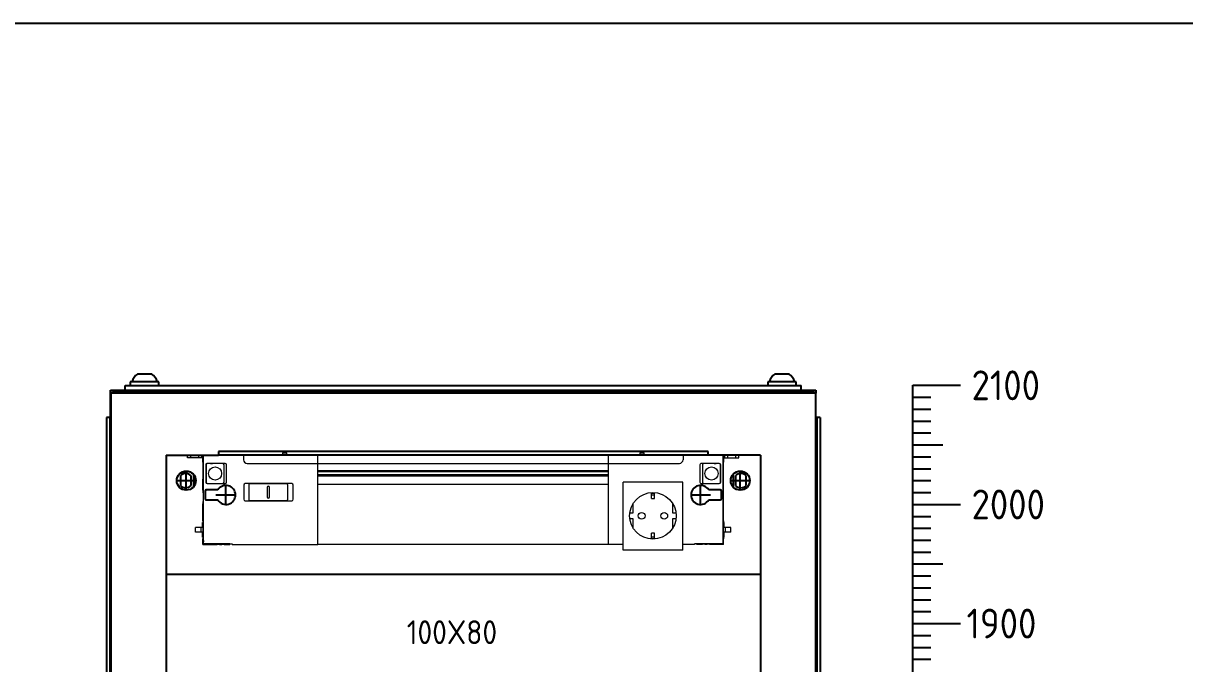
# Model space of a CAD drawing. Header units: millimetres. Extents: x 41350 to 54029, y 25852 to 34717.
# Drawn here: x 51104 to 52079, y 33632 to 34170 of the extents above; entities that cross this region are included whole.
import ezdxf
from ezdxf.enums import TextEntityAlignment as Align

# ---------------------------------------------------------------- set-up
doc = ezdxf.new("R2010")
doc.units = ezdxf.units.MM
doc.set_wipeout_variables(frame=1)
doc.layers.add('! NO PLOT !', color=7, linetype='Continuous', true_color=0xff75dd, plot=False)
doc.layers.add('000-PI-Oprema', color=30, linetype='Continuous', lineweight=5)
doc.layers.add('000-PI-ORMAR', color=2, linetype='Continuous')
doc.layers.add('002-PI-Kabelska kanalica', color=150, linetype='Continuous')
doc.styles.add('PI0', font='isocpeur.ttf', dxfattribs={"width": 0.9})

# ---------------------------------------------------------------- blocks, each defined once
blk = doc.blocks.new('SZ 2500210')
at = {"layer": '000-PI-Oprema'}
for p, q in [((-224.65, 29.5), (-224.65, 25.5)), ((224.65, 29.5), (224.65, 25.5)), ((-231.4, -32.8), (-231.4, -35.3)), ((-228.8, -32.8), (-228.8, -35.3)), ((228.8, -32.8), (228.8, -35.3)), ((231.4, -32.8), (231.4, -35.3))]:
    blk.add_line(p, q, dxfattribs=at)
blk.add_wipeout([(-218.25, 39.31), (-194.08, 39.31), (-194.08, 39.47), (-194, 39.7), (-184.2, 39.7), (-184.2, 44.7), (-134.2, 44.7), (-134.2, 39.7), (-122, 39.7), (-122, 39.45), (122, 39.45), (122, 39.7), (194, 39.7), (194.08, 39.45), (194.08, 39.31), (218.25, 39.31), (218.2, -35.3), (122, -35.3), (122, -28.3), (-122, -28.3), (-122, -35.3), (-218.2, -35.3)]).dxf.layer = '000-PI-Oprema'
for p, q in [((-218.5, 39.7), (-206.7, 39.7)), ((-218.28, 39.48), (-218.5, 39.7)), ((-218.5, 39.7), (-218.5, 39.7)), ((-218.5, 39.7), (-218.5, 34.93)), ((-218.26, 39.37), (-218.26, 15.54)), ((-196.08, 39.37), (-218.26, 39.37)), ((-218.25, 39.31), (-194.08, 39.31)), ((-218.25, 15.35), (-218.25, 39.31)), ((-206.7, 39.7), (-206.7, 39.6)), ((-204.7, 39.7), (-202.7, 39.7)), ((-204.7, 39.6), (-204.7, 39.7)), ((-202.7, 39.7), (-202.7, 39.6)), ((-200.7, 39.7), (-196, 39.7)), ((-200.7, 39.6), (-200.7, 39.7)), ((-196.08, 39.31), (-196.08, 39.37)), ((-196, 39.7), (-196.07, 39.48)), ((-196, 39.31), (-196, 39.7)), ((-196, 39.7), (-196, 39.7)), ((-194.07, 39.48), (-194, 39.7)), ((-194, 39.7), (-184.2, 39.7)), ((-184.2, 44.7), (-184.2, -12.5)), ((-184.2, 44.7), (-134.2, 44.7)), ((-134.2, 44.7), (-134.2, -12.5)), ((-134.2, 39.7), (-122, 39.7)), ((-122, 39.7), (-122, -35.3)), ((122, 39.45), (-122, 39.45)), ((122, 39.7), (122, -35.3)), ((194, 39.7), (122, 39.7)), ((194.07, 39.48), (194, 39.7)), ((218.25, 39.31), (194.08, 39.31)), ((200.7, 39.7), (196, 39.7)), ((196, 39.7), (196.07, 39.48)), ((196, 39.7), (196, 39.7)), ((196, 39.31), (196, 39.7)), ((196.08, 39.37), (218.26, 39.37)), ((196.08, 39.31), (196.08, 39.37)), ((200.7, 39.6), (200.7, 39.7)), ((204.7, 39.7), (202.7, 39.7)), ((202.7, 39.7), (202.7, 39.6)), ((204.7, 39.6), (204.7, 39.7)), ((218.5, 39.7), (206.7, 39.7)), ((206.7, 39.7), (206.7, 39.6)), ((218.25, 15.35), (218.25, 39.31)), ((218.26, 39.37), (218.26, 15.54)), ((218.28, 39.48), (218.5, 39.7)), ((218.5, 39.7), (218.5, 34.93)), ((218.5, 39.7), (218.5, 39.7)), ((-224.65, 29.5), (-218.28, 29.5)), ((-220.15, 29.5), (-220.15, 25.5)), ((-218.95, 33.65), (-218.95, 30.15)), ((-218.95, 33.65), (-218.41, 33.65)), ((-218.28, 30.15), (-218.95, 30.15)), ((-218.68, 31.37), (-218.28, 31.57)), ((-218.28, 30.63), (-218.68, 30.83)), ((-218.5, 34.93), (-218.41, 34.93)), ((-218.41, 32.65), (-218.41, 34.93)), ((-218.41, 32.65), (-218.28, 32.65)), ((-218.35, 30.15), (-218.35, 29.5)), ((-218.28, 22.35), (-218.28, 32.65)), ((-218.2, 36.48), (-218.2, -35.3)), ((-160.45, 34.75), (-160.45, 30.18)), ((-157.95, 34.75), (-160.45, 34.75)), ((-157.95, 33.48), (-160.45, 33.48)), ((-160.45, 30.18), (-157.95, 30.18)), ((-157.95, 34.75), (-157.95, 30.18)), ((218.2, 36.48), (218.2, -35.3)), ((218.28, 32.65), (218.28, 22.35)), ((218.28, 32.65), (218.41, 32.65)), ((218.28, 31.57), (218.68, 31.37)), ((218.68, 30.83), (218.28, 30.63)), ((218.28, 30.15), (218.95, 30.15)), ((218.28, 29.5), (224.65, 29.5)), ((218.35, 29.5), (218.35, 30.15)), ((218.41, 34.93), (218.41, 32.65)), ((218.41, 34.93), (218.5, 34.93)), ((218.95, 33.65), (218.41, 33.65)), ((218.95, 33.65), (218.95, 30.15)), ((220.15, 29.5), (220.15, 25.5)), ((-224.65, 25.5), (-218.28, 25.5)), ((-218.95, 24.85), (-218.95, 21.35)), ((-218.95, 24.85), (-218.28, 24.85)), ((-218.95, 21.35), (-218.41, 21.35)), ((-218.68, 24.17), (-218.28, 24.37)), ((-218.28, 23.43), (-218.68, 23.63)), ((-218.5, 20.08), (-218.41, 20.08)), ((-218.5, 20.08), (-218.5, 15.3)), ((-218.41, 22.35), (-218.28, 22.35)), ((-218.41, 20.08), (-218.41, 22.35)), ((-218.35, 25.5), (-218.35, 24.85)), ((-175.7, 18.3), (-175.7, 26.28)), ((-142.7, 26.28), (-142.7, 18.3)), ((218.28, 25.5), (224.65, 25.5)), ((218.95, 24.85), (218.28, 24.85)), ((218.28, 24.37), (218.68, 24.17)), ((218.68, 23.63), (218.28, 23.43)), ((218.28, 22.35), (218.41, 22.35)), ((218.35, 24.85), (218.35, 25.5)), ((218.41, 22.35), (218.41, 20.08)), ((218.95, 21.35), (218.41, 21.35)), ((218.41, 20.08), (218.5, 20.08)), ((218.5, 20.08), (218.5, 15.3)), ((218.95, 24.85), (218.95, 21.35)), ((-218.26, 15.54), (-218.5, 15.3)), ((-218.5, 15.1), (-218.25, 15.35)), ((-218.3, 15.3), (-218.5, 15.3)), ((-218.5, 15.1), (-218.5, -15.1)), ((-218.25, 15.54), (-218.26, 15.54)), ((-178.61, 18.3), (-175.7, 18.3)), ((-175.7, 13.2), (-178.61, 13.2)), ((-175.7, 5.22), (-175.7, 13.2)), ((-142.7, 18.3), (-139.79, 18.3)), ((-139.79, 13.2), (-142.7, 13.2)), ((-142.7, 13.2), (-142.7, 5.22)), ((218.25, 15.54), (218.26, 15.54)), ((218.5, 15.1), (218.25, 15.35)), ((218.26, 15.54), (218.5, 15.3)), ((218.3, 15.3), (218.5, 15.3)), ((218.5, 15.1), (218.5, 5.81)), ((218.75, 14.15), (218.5, 14.15)), ((218.75, 14.15), (218.75, 8.35)), ((-157.95, 1.32), (-160.45, 1.32)), ((-160.45, 1.32), (-160.45, -3.25)), ((-157.95, 1.32), (-157.95, -3.25)), ((142.85, 1.9), (142.85, -10.1)), ((183.15, 3.1), (144.05, 3.1)), ((147.15, 1.9), (147.15, -10.1)), ((179.15, 2.9), (148.15, 2.9)), ((180.15, -10.1), (180.15, 1.9)), ((184.35, -10.1), (184.35, 1.9)), ((218.37, 3.63), (218.4, 3.63)), ((218.75, 8.35), (218.5, 8.35)), ((-157.95, -1.98), (-160.45, -1.98)), ((-157.95, -3.25), (-160.45, -3.25)), ((162.65, -0.1), (162.65, -8.1)), ((164.65, -8.1), (164.65, -0.1)), ((218.4, -3.62), (218.37, -3.62)), ((218.5, -5.81), (218.5, -15.1)), ((-218.26, -15.1), (-218.5, -15.1)), ((-218.37, -16.1), (-218.37, -28.27)), ((-218.24, -28.27), (-218.24, -16.1)), ((-216.08, -12.5), (-216.08, -27.1)), ((-216.08, -15.1), (-215.85, -15.1)), ((-215.85, -12.5), (-215.85, -27.1)), ((-199.83, -11.3), (-214.88, -11.3)), ((-201.85, -11.5), (-214.85, -11.5)), ((-200.85, -27.1), (-200.85, -12.5)), ((-198.63, -27.1), (-198.63, -12.5)), ((-184.2, -12.5), (-134.2, -12.5)), ((122, -10.9), (-122, -10.9)), ((-122, -12.48), (-122, -17.9)), ((122, -17.9), (-122, -17.9)), ((122, -18.9), (-122, -18.9)), ((122, -12.48), (122, -17.9)), ((144.05, -11.3), (183.15, -11.3)), ((148.15, -11.1), (179.15, -11.1)), ((198.63, -12.5), (198.63, -27.1)), ((214.88, -11.3), (199.83, -11.3)), ((200.85, -12.5), (200.85, -27.1)), ((214.85, -11.5), (201.85, -11.5)), ((215.85, -27.1), (215.85, -12.5)), ((216.08, -15.1), (215.85, -15.1)), ((216.08, -27.1), (216.08, -12.5)), ((218.24, -28.27), (218.24, -16.1)), ((218.26, -15.1), (218.5, -15.1)), ((218.37, -16.1), (218.37, -28.27)), ((-214.88, -28.3), (-199.83, -28.3)), ((-214.85, -28.1), (-201.85, -28.1)), ((-202.7, -28.3), (-202.7, -28.1)), ((-122, -28.3), (-181.45, -28.3)), ((122, -21.4), (-122, -21.4)), ((-122, -22.4), (-122, -27.8)), ((122, -22.4), (-122, -22.4)), ((122, -28.3), (-122, -28.3)), ((122, -22.4), (122, -27.8)), ((181.45, -28.3), (122, -28.3)), ((199.83, -28.3), (214.88, -28.3)), ((201.85, -28.1), (214.85, -28.1)), ((202.7, -28.3), (202.7, -28.1)), ((-218.8, -32.8), (-231.4, -32.8)), ((-218.8, -35.3), (-231.4, -35.3)), ((-222.07, -32.8), (-222.07, -35.3)), ((-219.47, -32.8), (-219.47, -35.3)), ((-218.5, -29.27), (-218.26, -29.27)), ((-218.5, -29.27), (-218.5, -32.7)), ((-218.33, -32.57), (-218.5, -32.7)), ((-218.5, -35.28), (-218.5, -35.3)), ((-218.5, -35.3), (-122, -35.3)), ((-218.44, -29.27), (-218.44, -32.65)), ((-218.44, -35.28), (-218.44, -35.3)), ((-218.33, -35.3), (-218.33, -29.27)), ((-184.45, -35.3), (-184.45, -31.3)), ((-151.98, -35.3), (-151.76, -36.99)), ((-151.76, -36.99), (-151.31, -37.77)), ((-151.76, -36.99), (-148.24, -36.99)), ((-151.31, -37.77), (-148.69, -37.77)), ((-148.69, -37.77), (-148.24, -36.99)), ((-148.24, -36.99), (-148.02, -35.3)), ((218.5, -35.3), (122, -35.3)), ((148.02, -35.3), (148.24, -36.99)), ((148.24, -36.99), (148.69, -37.77)), ((148.24, -36.99), (151.76, -36.99)), ((148.69, -37.77), (151.31, -37.77)), ((151.31, -37.77), (151.76, -36.99)), ((151.76, -36.99), (151.98, -35.3)), ((184.45, -35.3), (184.45, -31.3)), ((218.5, -29.27), (218.26, -29.27)), ((218.33, -29.27), (218.33, -35.3)), ((218.33, -32.57), (218.5, -32.7)), ((218.44, -32.65), (218.44, -29.27)), ((218.44, -35.3), (218.44, -35.28)), ((218.5, -29.27), (218.5, -32.7)), ((218.5, -35.28), (218.5, -35.3)), ((218.8, -32.8), (231.4, -32.8)), ((218.8, -35.3), (231.4, -35.3)), ((219.47, -32.8), (219.47, -35.3)), ((222.07, -32.8), (222.07, -35.3))]:
    blk.add_line(p, q, dxfattribs=at)
for points in [[(-218.26, 39.37), (-218.26, 39.43), (-218.27, 39.46), (-218.28, 39.48)], [(-218.2, 36.48), (-218.2, 36.74), (-218.2, 37), (-218.2, 37.25), (-218.2, 37.5), (-218.21, 37.75), (-218.21, 37.98), (-218.21, 38.2), (-218.22, 38.41), (-218.22, 38.6), (-218.23, 38.78), (-218.23, 38.94), (-218.24, 39.08), (-218.24, 39.2), (-218.25, 39.3), (-218.25, 39.31)], [(-206.7, 39.6), (-206.7, 39.59), (-206.68, 39.59), (-206.67, 39.59), (-206.64, 39.59), (-206.61, 39.59), (-206.57, 39.58), (-206.52, 39.58), (-206.47, 39.58), (-206.41, 39.58), (-206.34, 39.58), (-206.27, 39.58), (-206.2, 39.57), (-206.12, 39.57), (-206.04, 39.57), (-205.96, 39.57), (-205.87, 39.57), (-205.79, 39.57), (-205.7, 39.57), (-205.61, 39.57), (-205.53, 39.57), (-205.44, 39.57), (-205.36, 39.57), (-205.28, 39.57), (-205.2, 39.57), (-205.13, 39.58), (-205.06, 39.58), (-204.99, 39.58), (-204.93, 39.58), (-204.88, 39.58), (-204.83, 39.58), (-204.79, 39.59), (-204.76, 39.59), (-204.73, 39.59), (-204.72, 39.59), (-204.7, 39.59), (-204.7, 39.6)], [(-202.7, 39.6), (-202.7, 39.59), (-202.68, 39.59), (-202.67, 39.59), (-202.64, 39.59), (-202.61, 39.59), (-202.57, 39.58), (-202.52, 39.58), (-202.47, 39.58), (-202.41, 39.58), (-202.34, 39.58), (-202.27, 39.58), (-202.2, 39.57), (-202.12, 39.57), (-202.04, 39.57), (-201.96, 39.57), (-201.87, 39.57), (-201.79, 39.57), (-201.7, 39.57), (-201.61, 39.57), (-201.53, 39.57), (-201.44, 39.57), (-201.36, 39.57), (-201.28, 39.57), (-201.2, 39.57), (-201.13, 39.58), (-201.06, 39.58), (-200.99, 39.58), (-200.93, 39.58), (-200.88, 39.58), (-200.83, 39.58), (-200.79, 39.59), (-200.76, 39.59), (-200.73, 39.59), (-200.72, 39.59), (-200.7, 39.59), (-200.7, 39.6)], [(-196.07, 39.48), (-196.08, 39.46), (-196.08, 39.42), (-196.08, 39.37)], [(-194.08, 39.31), (-194.08, 39.38), (-194.08, 39.44), (-194.08, 39.47), (-194.07, 39.48)], [(194.08, 39.31), (194.08, 39.38), (194.08, 39.44), (194.08, 39.47), (194.07, 39.48)], [(196.07, 39.48), (196.08, 39.46), (196.08, 39.42), (196.08, 39.37)], [(202.7, 39.6), (202.7, 39.59), (202.68, 39.59), (202.67, 39.59), (202.64, 39.59), (202.61, 39.59), (202.57, 39.58), (202.52, 39.58), (202.47, 39.58), (202.41, 39.58), (202.34, 39.58), (202.27, 39.58), (202.2, 39.57), (202.12, 39.57), (202.04, 39.57), (201.96, 39.57), (201.87, 39.57), (201.79, 39.57), (201.7, 39.57), (201.61, 39.57), (201.53, 39.57), (201.44, 39.57), (201.36, 39.57), (201.28, 39.57), (201.2, 39.57), (201.13, 39.58), (201.06, 39.58), (200.99, 39.58), (200.93, 39.58), (200.88, 39.58), (200.83, 39.58), (200.79, 39.59), (200.76, 39.59), (200.73, 39.59), (200.72, 39.59), (200.7, 39.59), (200.7, 39.6)], [(206.7, 39.6), (206.7, 39.59), (206.68, 39.59), (206.67, 39.59), (206.64, 39.59), (206.61, 39.59), (206.57, 39.58), (206.52, 39.58), (206.47, 39.58), (206.41, 39.58), (206.34, 39.58), (206.27, 39.58), (206.2, 39.57), (206.12, 39.57), (206.04, 39.57), (205.96, 39.57), (205.87, 39.57), (205.79, 39.57), (205.7, 39.57), (205.61, 39.57), (205.53, 39.57), (205.44, 39.57), (205.36, 39.57), (205.28, 39.57), (205.2, 39.57), (205.13, 39.58), (205.06, 39.58), (204.99, 39.58), (204.93, 39.58), (204.88, 39.58), (204.83, 39.58), (204.79, 39.59), (204.76, 39.59), (204.73, 39.59), (204.72, 39.59), (204.7, 39.59), (204.7, 39.6)], [(218.2, 36.48), (218.2, 36.74), (218.2, 37), (218.2, 37.25), (218.2, 37.5), (218.21, 37.75), (218.21, 37.98), (218.21, 38.2), (218.22, 38.41), (218.22, 38.6), (218.23, 38.78), (218.23, 38.94), (218.24, 39.08), (218.24, 39.2), (218.25, 39.3), (218.25, 39.31)], [(218.26, 39.37), (218.26, 39.43), (218.27, 39.46), (218.28, 39.48)], [(-218.95, 33.65), (-218.85, 33.64), (-218.76, 33.64), (-218.67, 33.63), (-218.58, 33.61), (-218.5, 33.6), (-218.42, 33.58), (-218.41, 33.58)], [(-218.71, 31.36), (-218.73, 31.34), (-218.75, 31.33), (-218.77, 31.31), (-218.78, 31.29), (-218.8, 31.27), (-218.81, 31.24), (-218.82, 31.22), (-218.83, 31.2), (-218.84, 31.17), (-218.85, 31.15), (-218.85, 31.12), (-218.85, 31.1)], [(-218.85, 31.1), (-218.85, 31.07), (-218.85, 31.05), (-218.84, 31.02), (-218.83, 31), (-218.82, 30.97), (-218.81, 30.95), (-218.8, 30.93), (-218.78, 30.91), (-218.76, 30.89), (-218.74, 30.87), (-218.72, 30.85), (-218.71, 30.84)], [(-218.68, 31.37), (-218.71, 31.36), (-218.71, 31.36)], [(-218.71, 30.84), (-218.68, 30.83), (-218.68, 30.83)], [(218.95, 33.65), (218.85, 33.64), (218.76, 33.64), (218.67, 33.63), (218.58, 33.61), (218.5, 33.6), (218.42, 33.58), (218.41, 33.58)], [(218.71, 31.36), (218.68, 31.37), (218.68, 31.37)], [(218.68, 30.83), (218.71, 30.84), (218.71, 30.84)], [(218.85, 31.1), (218.85, 31.13), (218.85, 31.15), (218.84, 31.18), (218.83, 31.2), (218.82, 31.23), (218.81, 31.25), (218.8, 31.27), (218.78, 31.29), (218.76, 31.31), (218.74, 31.33), (218.72, 31.35), (218.71, 31.36)], [(218.71, 30.84), (218.73, 30.86), (218.75, 30.87), (218.77, 30.89), (218.78, 30.91), (218.8, 30.93), (218.81, 30.96), (218.82, 30.98), (218.83, 31), (218.84, 31.03), (218.85, 31.05), (218.85, 31.08), (218.85, 31.1)], [(-218.41, 21.42), (-218.5, 21.4), (-218.58, 21.39), (-218.67, 21.37), (-218.76, 21.36), (-218.85, 21.36), (-218.95, 21.35), (-218.95, 21.35)], [(-218.71, 24.16), (-218.73, 24.14), (-218.75, 24.13), (-218.77, 24.11), (-218.78, 24.09), (-218.8, 24.07), (-218.81, 24.04), (-218.82, 24.02), (-218.83, 24), (-218.84, 23.97), (-218.85, 23.95), (-218.85, 23.92), (-218.85, 23.9)], [(-218.85, 23.9), (-218.85, 23.87), (-218.85, 23.85), (-218.84, 23.82), (-218.83, 23.8), (-218.82, 23.77), (-218.81, 23.75), (-218.8, 23.73), (-218.78, 23.71), (-218.76, 23.69), (-218.74, 23.67), (-218.72, 23.65), (-218.71, 23.64)], [(-218.68, 24.17), (-218.71, 24.16), (-218.71, 24.16)], [(-218.71, 23.64), (-218.68, 23.63), (-218.68, 23.63)], [(218.41, 21.42), (218.5, 21.4), (218.58, 21.39), (218.67, 21.37), (218.76, 21.36), (218.85, 21.36), (218.95, 21.35), (218.95, 21.35)], [(218.71, 24.16), (218.68, 24.17), (218.68, 24.17)], [(218.68, 23.63), (218.71, 23.64), (218.71, 23.64)], [(218.85, 23.9), (218.85, 23.93), (218.85, 23.95), (218.84, 23.98), (218.83, 24), (218.82, 24.03), (218.81, 24.05), (218.8, 24.07), (218.78, 24.09), (218.76, 24.11), (218.74, 24.13), (218.72, 24.15), (218.71, 24.16)], [(218.71, 23.64), (218.73, 23.66), (218.75, 23.67), (218.77, 23.69), (218.78, 23.71), (218.8, 23.73), (218.81, 23.76), (218.82, 23.78), (218.83, 23.8), (218.84, 23.83), (218.85, 23.85), (218.85, 23.88), (218.85, 23.9)], [(218.37, -3.62), (218.36, -3.21), (218.36, -2.78), (218.35, -2.32), (218.35, -1.85), (218.34, -1.36), (218.34, -0.87), (218.34, -0.36), (218.34, 0.15), (218.34, 0.65), (218.34, 1.15), (218.34, 1.65), (218.35, 2.13), (218.35, 2.59), (218.36, 3.03), (218.37, 3.46), (218.37, 3.63)], [(218.37, -3.62), (218.36, -3.12), (218.35, -2.59), (218.35, -2.04), (218.34, -1.48), (218.34, -0.9), (218.34, -0.32), (218.34, 0.26), (218.34, 0.84), (218.34, 1.42), (218.35, 1.99), (218.35, 2.54), (218.36, 3.07), (218.36, 3.57), (218.37, 3.63)], [(218.5, 5.81), (218.49, 5.73), (218.47, 5.6), (218.46, 5.44), (218.45, 5.23), (218.44, 4.99), (218.43, 4.7), (218.42, 4.38), (218.41, 4.03), (218.4, 3.64), (218.4, 3.63)], [(218.4, -3.62), (218.41, -4.01), (218.42, -4.37), (218.43, -4.69), (218.44, -4.97), (218.45, -5.22), (218.46, -5.43), (218.47, -5.6), (218.49, -5.72), (218.5, -5.8), (218.5, -5.81)], [(-218.39, -15.1), (-218.39, -15.1), (-218.39, -15.12), (-218.39, -15.13), (-218.38, -15.16), (-218.38, -15.19), (-218.38, -15.23), (-218.38, -15.28), (-218.38, -15.33), (-218.37, -15.39), (-218.37, -15.46), (-218.37, -15.53), (-218.37, -15.6), (-218.37, -15.68), (-218.37, -15.76), (-218.37, -15.84), (-218.37, -15.93), (-218.37, -16.01), (-218.37, -16.1)], [(-218.24, -16.1), (-218.24, -16.01), (-218.24, -15.93), (-218.24, -15.84), (-218.24, -15.76), (-218.24, -15.68), (-218.24, -15.6), (-218.24, -15.53), (-218.24, -15.46), (-218.24, -15.39), (-218.24, -15.33), (-218.25, -15.28), (-218.25, -15.23), (-218.25, -15.19), (-218.25, -15.16), (-218.25, -15.13), (-218.26, -15.12), (-218.26, -15.1), (-218.26, -15.1)], [(218.24, -16.1), (218.24, -16.01), (218.24, -15.93), (218.24, -15.84), (218.24, -15.76), (218.24, -15.68), (218.24, -15.6), (218.24, -15.53), (218.24, -15.46), (218.24, -15.39), (218.24, -15.33), (218.25, -15.28), (218.25, -15.23), (218.25, -15.19), (218.25, -15.16), (218.25, -15.13), (218.26, -15.12), (218.26, -15.1), (218.26, -15.1)], [(218.39, -15.1), (218.39, -15.1), (218.39, -15.12), (218.39, -15.13), (218.38, -15.16), (218.38, -15.19), (218.38, -15.23), (218.38, -15.28), (218.38, -15.33), (218.37, -15.39), (218.37, -15.46), (218.37, -15.53), (218.37, -15.6), (218.37, -15.68), (218.37, -15.76), (218.37, -15.84), (218.37, -15.93), (218.37, -16.01), (218.37, -16.1)], [(-218.37, -28.27), (-218.37, -28.36), (-218.37, -28.45), (-218.37, -28.53), (-218.37, -28.62), (-218.37, -28.7), (-218.37, -28.77), (-218.37, -28.85), (-218.37, -28.92), (-218.37, -28.98), (-218.38, -29.04), (-218.38, -29.09), (-218.38, -29.14), (-218.38, -29.18), (-218.38, -29.21), (-218.39, -29.24), (-218.39, -29.26), (-218.39, -29.27), (-218.39, -29.27)], [(-218.26, -29.27), (-218.26, -29.27), (-218.26, -29.26), (-218.25, -29.24), (-218.25, -29.21), (-218.25, -29.18), (-218.25, -29.14), (-218.25, -29.09), (-218.24, -29.04), (-218.24, -28.98), (-218.24, -28.92), (-218.24, -28.85), (-218.24, -28.77), (-218.24, -28.7), (-218.24, -28.62), (-218.24, -28.53), (-218.24, -28.45), (-218.24, -28.36), (-218.24, -28.27)], [(218.26, -29.27), (218.26, -29.27), (218.26, -29.26), (218.25, -29.24), (218.25, -29.21), (218.25, -29.18), (218.25, -29.14), (218.25, -29.09), (218.24, -29.04), (218.24, -28.98), (218.24, -28.92), (218.24, -28.85), (218.24, -28.77), (218.24, -28.7), (218.24, -28.62), (218.24, -28.53), (218.24, -28.45), (218.24, -28.36), (218.24, -28.27)], [(218.37, -28.27), (218.37, -28.36), (218.37, -28.45), (218.37, -28.53), (218.37, -28.62), (218.37, -28.7), (218.37, -28.77), (218.37, -28.85), (218.37, -28.92), (218.37, -28.98), (218.38, -29.04), (218.38, -29.09), (218.38, -29.14), (218.38, -29.18), (218.38, -29.21), (218.39, -29.24), (218.39, -29.26), (218.39, -29.27), (218.39, -29.27)]]:
    blk.add_lwpolyline(points, dxfattribs=at)
for centre, radius in [((-159.2, 15.75), 19.57), ((-168.7, 15.75), 2.83), ((-149.7, 15.75), 2.83), ((-208.35, -19.8), 5.5), ((208.35, -19.8), 5.5)]:
    blk.add_circle(centre, radius, dxfattribs=at)
for centre, radius, start, end in [((144.05, 1.9), 1.2, 90, 180), ((148.15, 1.9), 1, 90, 180), ((163.65, -0.1), 1, 0, 180), ((179.15, 1.9), 1, 360, 90), ((183.15, 1.9), 1.2, 0, 90), ((163.65, -8.1), 1, 180, 360), ((-214.88, -12.5), 1.2, 90, 180), ((-214.85, -12.5), 1, 90, 180), ((-201.85, -12.5), 1, 0, 90), ((-199.83, -12.5), 1.2, 360, 90), ((144.05, -10.1), 1.2, 180, 270), ((148.15, -10.1), 1, 180, 270), ((179.15, -10.1), 1, 270, 0), ((183.15, -10.1), 1.2, 270, 360), ((199.83, -12.5), 1.2, 90, 180), ((201.85, -12.5), 1, 90, 180), ((214.85, -12.5), 1, 0, 90), ((214.88, -12.5), 1.2, 0, 90), ((-214.88, -27.1), 1.2, 180, 270), ((-214.85, -27.1), 1, 180, 270), ((-211.41, -31.61), 3.4, 76.77331, 103.22669), ((-201.85, -27.1), 1, 270, 360), ((-199.83, -27.1), 1.2, 270, 0), ((-181.45, -31.3), 3, 90, 180), ((181.45, -31.3), 3, 360, 90), ((199.83, -27.1), 1.2, 180, 270), ((201.85, -27.1), 1, 180, 270), ((211.41, -31.61), 3.4, 76.77331, 103.22669), ((214.85, -27.1), 1, 270, 360), ((214.88, -27.1), 1.2, 270, 0), ((-218.8, -32.3), 0.5, 270, 307), ((-218.8, -32.3), 3, 270, 279.143), ((218.8, -32.3), 3, 260.857, 270), ((218.8, -32.3), 0.5, 233, 270)]:
    blk.add_arc(centre, radius, start, end, dxfattribs=at)
blk = doc.blocks.new('SKALA_2100')
for p, q in [((6091.94, 12435.39), (6091.94, 13135.39)), ((6091.94, 13135.39), (6131.94, 13135.39)), ((6091.94, 13125.39), (6106.94, 13125.39)), ((6091.94, 13115.39), (6106.94, 13115.39)), ((6091.94, 13105.39), (6106.94, 13105.39)), ((6091.94, 13095.39), (6106.94, 13095.39)), ((6091.94, 13085.39), (6116.94, 13085.39)), ((6091.94, 13075.39), (6106.94, 13075.39)), ((6091.94, 13065.39), (6106.94, 13065.39)), ((6091.94, 13055.39), (6106.94, 13055.39)), ((6091.94, 13045.39), (6106.94, 13045.39)), ((6091.94, 13035.39), (6131.94, 13035.39)), ((6091.94, 13035.39), (6131.94, 13035.39)), ((6091.94, 13025.39), (6106.94, 13025.39)), ((6091.94, 13015.39), (6106.94, 13015.39)), ((6091.94, 13005.39), (6106.94, 13005.39)), ((6091.94, 12995.39), (6106.94, 12995.39)), ((6091.94, 12985.39), (6116.94, 12985.39)), ((6091.94, 12975.39), (6106.94, 12975.39)), ((6091.94, 12965.39), (6106.94, 12965.39)), ((6091.94, 12955.39), (6106.94, 12955.39)), ((6091.94, 12945.39), (6106.94, 12945.39)), ((6091.94, 12935.39), (6131.94, 12935.39)), ((6091.94, 12925.39), (6106.94, 12925.39)), ((6091.94, 12915.39), (6106.94, 12915.39)), ((6091.94, 12905.39), (6106.94, 12905.39))]:
    blk.add_line(p, q)
at = {"style": 'PI0', "width": 0.9}
for s, p in [('2100', (6141.12, 13135.39)), ('2000', (6141.12, 13035.39)), ('1900', (6136.91, 12935.39))]:
    blk.add_text(s, height=25, dxfattribs=at).set_placement(p, align=Align.MIDDLE_LEFT)
blk = doc.blocks.new('8606.000_back')
at = {"layer": '000-PI-ORMAR'}
for p, q in [((47646.52, 38582.57), (47622.52, 38582.57)), ((47622.52, 38582.57), (47622.52, 38579.67)), ((47640.52, 38589.17), (47628.52, 38589.17)), ((47646.52, 38579.67), (47646.52, 38582.57)), ((48181.52, 38582.57), (48157.52, 38582.57)), ((48157.52, 38582.57), (48157.52, 38579.67)), ((48175.52, 38589.17), (48163.52, 38589.17)), ((48181.52, 38579.67), (48181.52, 38582.57)), ((47606.02, 38575.67), (47618.27, 38575.67)), ((47606.02, 38552.53), (47606.02, 38575.67)), ((47606.03, 38573.17), (47606.03, 36588.67)), ((48198.03, 38573.17), (47606.03, 38573.17)), ((47607.52, 38573.17), (47607.52, 38574.17)), ((47607.52, 38574.17), (47618.27, 38574.17)), ((47618.27, 38573.17), (47618.27, 38579.67)), ((47618.27, 38579.67), (48185.77, 38579.67)), ((47618.27, 38575.67), (48185.77, 38575.67)), ((47618.27, 38574.17), (48185.77, 38574.17)), ((48185.77, 38573.17), (48185.77, 38579.67)), ((48185.77, 38575.67), (48198.02, 38575.67)), ((48185.77, 38574.17), (48196.52, 38574.17)), ((48196.52, 38574.17), (48196.52, 38573.17)), ((48198.02, 38575.67), (48198.02, 38573.17)), ((48198.03, 36588.67), (48198.03, 38573.17)), ((47602.52, 38552.67), (47602.52, 36601.67)), ((47605.24, 38552.67), (47602.52, 38552.67)), ((47606.03, 38552.53), (47605.24, 38552.67)), ((47605.24, 38552.67), (47605.24, 36601.67)), ((47606.02, 36601.67), (47606.02, 38552.53)), ((48198.8, 38552.67), (48198.03, 38552.53)), ((48201.52, 38552.67), (48198.8, 38552.67)), ((48198.8, 38552.67), (48198.8, 36601.67)), ((48201.52, 38552.67), (48201.52, 36601.67))]:
    blk.add_line(p, q, dxfattribs=at)
for centre, start, end in [((47634.91, 38579.97), 124.82083, 166.60542), ((47634.12, 38579.97), 13.39458, 55.17917), ((48169.91, 38579.97), 124.82083, 166.60542), ((48169.12, 38579.97), 13.39458, 55.17917)]:
    blk.add_arc(centre, 11.2, start, end, dxfattribs=at)
blk = doc.blocks.new('8606.000_montažna')
at = {"layer": '! NO PLOT !'}
for p, q in [((50700.39, 38419.52), (50700.39, 38436.32)), ((51165.39, 38419.52), (51165.39, 38436.32)), ((50691.99, 38427.92), (50708.79, 38427.92)), ((50695.39, 38431.89), (50695.39, 38423.95)), ((50704.39, 38423.95), (50704.39, 38431.89)), ((50706.39, 38433.21), (50706.39, 38422.63)), ((51156.99, 38427.92), (51173.79, 38427.92)), ((51159.39, 38433.21), (51159.39, 38422.63)), ((51161.39, 38431.89), (51161.39, 38423.95)), ((51170.39, 38423.95), (51170.39, 38431.89)), ((50716.19, 38419.12), (50716.19, 38412.72)), ((50726.89, 38420.12), (50717.19, 38420.12)), ((50725.29, 38415.92), (50742.09, 38415.92)), ((50733.69, 38407.52), (50733.69, 38424.32)), ((51123.69, 38415.92), (51140.49, 38415.92)), ((51132.09, 38407.52), (51132.09, 38424.32)), ((51148.59, 38420.12), (51138.9, 38420.12)), ((51149.59, 38412.72), (51149.59, 38419.12)), ((50717.19, 38411.72), (50726.89, 38411.72)), ((51138.9, 38411.72), (51148.59, 38411.72))]:
    blk.add_line(p, q, dxfattribs=at)
for centre in [(50700.39, 38427.92), (51165.39, 38427.92)]:
    blk.add_circle(centre, 8, dxfattribs=at)
for centre, radius, start, end in [((50699.89, 38427.92), 6, 41.40962, 138.59038), ((51165.89, 38427.92), 6, 41.40962, 138.59038), ((50699.89, 38427.92), 6, 221.40962, 318.59038), ((50717.19, 38419.12), 1, 90, 180), ((50733.69, 38415.92), 8, 211.66824, 148.33176), ((51132.09, 38415.92), 8, 31.66824, 328.33176), ((51148.59, 38419.12), 1, 0, 90), ((51165.89, 38427.92), 6, 221.40962, 318.59038), ((50717.19, 38412.72), 1, 180, 270), ((51148.59, 38412.72), 1, 270, 0)]:
    blk.add_arc(centre, radius, start, end, dxfattribs=at)
at = {"layer": '000-PI-ORMAR'}
for p, q in [((50683.39, 38449.42), (50727.39, 38449.42)), ((50683.39, 38449.42), (50683.39, 36559.42)), ((50727.39, 38452.42), (50727.39, 38449.42)), ((51138.39, 38452.42), (50727.39, 38452.42)), ((51138.39, 38449.42), (50727.39, 38449.42)), ((51138.39, 38449.42), (51138.39, 38452.42)), ((51182.39, 38449.42), (51138.39, 38449.42)), ((51182.39, 38449.42), (51182.39, 36559.42))]:
    blk.add_line(p, q, dxfattribs=at)
blk = doc.blocks.new('*U270')
at = {"layer": '002-PI-Kabelska kanalica'}
for p, q in [((-20, 399), (80, 399)), ((-20, -100), (-20, 399)), ((80, -100), (80, 399)), ((-20, -100), (80, -100))]:
    blk.add_line(p, q, dxfattribs=at)

msp = doc.modelspace()

# ---------------------------------------------------------------- block references
at = {"layer": '! NO PLOT !', "rotation": 180}
msp.add_blockref('SZ 2500210', (51473.397, 33772.228), dxfattribs=at)
msp.add_blockref('SKALA_2100', (45758.908, 20730.643))
at = {"rotation": 270}
msp.add_blockref('*U270', (51323.897, 33687.528), dxfattribs=at)

# ---------------------------------------------------------------- texts
at = {"insert": (51463.875, 33658.753), "char_height": 20, "width": 16.78721, "attachment_point": 5, "style": 'PI0'}
msp.add_mtext('100X{\\fISOCPEUR|b0|i0|c238|p34;8}0', dxfattribs=at)

# ---------------------------------------------------------------- next in the draw order: linework, layer by layer
at = {"layer": '! NO PLOT !', "ltscale": 0.25}
msp.add_lwpolyline([(52279.011, 31300.028), (50129.011, 31300.028), (50129.011, 34170.028), (54029.011, 34170.028), (54029.011, 32285.028), (52279.011, 32285.028), (52279.011, 31300.028)], dxfattribs=at)

# ---------------------------------------------------------------- next in the draw order: block references
at = {"layer": '000-PI-Oprema'}
for name, p in [('8606.000_back', (3571.379, -4713.642)), ('8606.000_montažna', (540.502, -4641.89))]:
    msp.add_blockref(name, p, dxfattribs=at)

doc.saveas('drawing.dxf')
